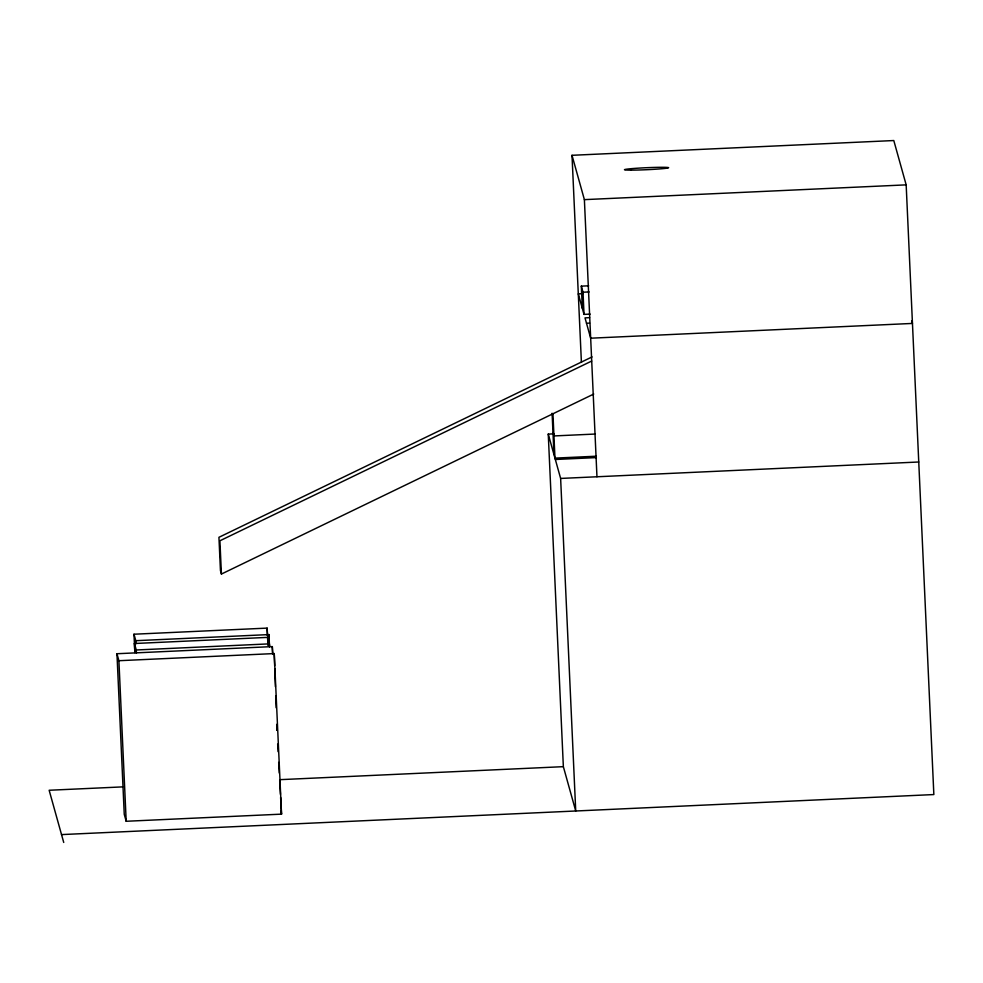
<?xml version="1.0" encoding="UTF-8"?>
<svg xmlns="http://www.w3.org/2000/svg" width="983" height="983" viewBox="0 0 983 983"><rect width="100%" height="100%" fill="white"/><g stroke="black" fill="none" stroke-linecap="round" stroke-linejoin="round"><path stroke-width="1.47" d="M592.073 356.915L218.939 537.308L220.45 570.558L221.421 574.047L593.744 394.048M591.668 361.068L219.909 540.785L221.421 574.047M581.408 362.395L572.008 155.302L893.793 140.544L906.166 184.865L933.85 794.559L61.524 834.592M572.008 155.302L584.381 199.635L906.166 184.865M582.329 308.318L581.322 286.139L588.67 285.807M581.322 286.139L583.017 292.221L589.149 291.939M582.894 293.659L578.299 293.868L584.025 314.388L590.156 314.105M589.603 317.669L585.008 317.878L590.672 338.201L912.457 323.432L911.696 320.716M586.507 323.26L589.567 323.112M548.256 434.105L560.629 478.438L575.731 810.987L563.357 766.666L548.256 434.105L554.314 433.822M595.071 434.056L553.957 435.936L552.974 432.459M596.079 456.223L554.965 458.115L552.95 413.769M555.346 459.479L596.374 457.599M560.629 478.438L918.749 461.998M268.015 644.983L267.597 637.389L134.45 643.509L134.868 652.675L133.983 634.219L267.13 628.112L267.548 635.706M133.983 634.219L135.789 640.695L268.949 634.588L269.551 646.925L269.416 643.865L136.256 649.984L134.45 643.509M116.952 653.732L118.906 660.711L274.245 653.572L281.531 814.145L126.193 821.272L124.251 814.305L116.952 653.732L272.303 646.605L272.721 654.223M122.605 786.891L49.15 790.258L63.723 842.456M280.241 779.654L563.357 766.666M280.757 811.356L281.531 814.145L280.61 797.397M276.751 727.334L276.923 730.381L276.702 724.348M277.673 744.082L278.091 751.7M278.68 762.366L279.27 773.019M279.688 780.637L280.45 794.35M584.381 199.635L596.964 476.767M583.017 292.221L584.025 314.388M552.102 413.241L553.982 454.625M272.303 646.605L272.647 654.162M267.13 628.112L267.487 635.755M267.597 637.389L267.954 645.045M135.789 640.695L135.937 643.754M136.256 649.984L136.404 653.044M118.906 660.711L126.193 821.272M268.949 634.588L269.379 646.679M274.245 653.572L274.662 665.626M274.773 668.637L275.4 686.712M275.707 695.743L276.137 707.785M631 170.133A22.216 1.008 -2.6 0 0 668.01 167.982A22.216 1.008 -2.6 0 0 640.486 168.019A22.216 1.008 -2.6 0 0 631 170.133"/></g></svg>
